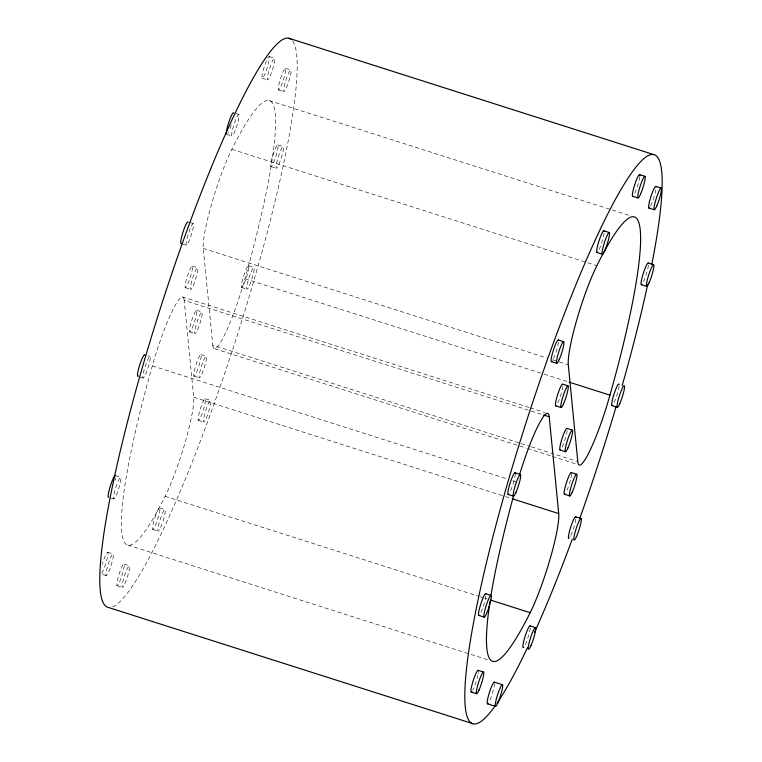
<?xml version="1.0" encoding="UTF-8"?>
<svg xmlns="http://www.w3.org/2000/svg" width="762" height="762" viewBox="0 0 762 762"><rect width="100%" height="100%" fill="white"/><g stroke="black" fill="none" stroke-linecap="round" stroke-linejoin="round"><path stroke-width="0.57" stroke-dasharray="3.81 2.86" d="M184.204 300.39A60.341 8.23 -72.3 0 0 172.374 310.791A60.341 8.23 -72.3 0 0 152.343 365.836L150.447 372.551A233.182 31.804 -72.3 0 0 163.001 500.567L165.135 496.3A60.341 8.23 -72.3 0 0 185.242 442.046A60.341 8.23 -72.3 0 0 193.7 397.183L184.204 300.39L542.42 414.614M212.779 345.224A60.341 8.23 -72.3 0 0 224.78 334.48A60.341 8.23 -72.3 0 0 244.926 278.759L246.536 273.053A233.182 31.804 -72.3 0 0 233.982 145.047L231.848 149.304A60.341 8.23 -72.3 0 0 211.741 203.559A60.341 8.23 -72.3 0 0 203.283 248.422L212.779 345.224L519.979 443.179M269.167 56.483L274.539 58.198M285.407 68.275L290.779 69.99M262.28 78.162L267.653 79.877M278.521 89.954L283.883 91.669M269.11 100.584L629.593 215.532M235.734 113.443L238.963 114.471A11.373 1.553 -72.3 0 1 234.686 131.731A11.373 1.553 -72.3 0 1 232.572 129.53A11.373 1.553 -72.3 0 1 238.963 114.471M277.844 144.904L283.207 146.618M226.485 134.303L231.848 136.017M231.848 149.304L596.865 265.7M270.948 166.583L276.32 168.297M190.09 222.533L193.31 223.561A11.373 1.553 -72.3 0 1 189.3 240.392A11.373 1.553 -72.3 0 1 186.861 239.201A11.373 1.553 -72.3 0 1 193.31 223.561M203.283 248.422L546.764 357.95M552.431 359.759L558.098 361.569M559.232 361.931L568.3 364.817M182.042 243.84L186.338 245.212M248.498 265.833L253.86 267.548M244.926 278.759L543.058 373.828M544.192 374.19L569.128 382.143M192.234 266.043L197.606 267.757M241.611 287.522L246.974 289.227M185.347 287.722L190.71 289.436M182.309 296.894L529.19 407.499M530.323 407.861L545.059 412.566M196.567 310.248L201.94 311.963M189.681 331.937L195.043 333.642M521.113 443.541L530.181 446.427M531.314 446.789L577.796 461.61M214.703 348.72L526.437 448.123M527.571 448.485L551.374 456.067M552.507 456.428L576.31 464.02M200.901 354.463L206.273 356.168M147.866 355.692L150.009 356.378M194.015 376.142L199.377 377.857M152.343 365.836L507.159 478.974M512.826 480.784L516.226 481.86M139.894 377.028L143.123 378.057M205.235 398.669L210.607 400.383M193.7 397.183L504.301 496.224M505.435 496.586L511.102 498.396M198.349 420.348L203.721 422.062M115.3 475.602L120.663 477.307M165.135 496.3L479.146 596.427M480.279 596.789L483.68 597.875M484.813 598.237L487.08 598.961M159.658 507.816L165.021 509.521M110.557 497.967L113.776 498.986M152.771 529.495L158.134 531.2M127.873 545.03L488.356 659.978M107.728 552.221L113.1 553.936M123.968 564.013L129.33 565.728M106.204 575.615L100.841 573.91A11.373 1.553 -72.3 0 0 105.966 562.889A11.373 1.553 -72.3 0 0 107.556 552.24A11.373 1.553 -72.3 0 0 102.26 564.375M117.072 585.702L122.444 587.407M292.541 40.881A298.58 40.719 -72.3 0 1 237.944 333.099A298.58 40.719 -72.3 0 1 112.69 606.876M619.106 386.239A11.373 1.553 -72.3 0 1 613.534 403.784M575.843 519.074A11.373 1.553 -72.3 0 1 570.805 535.562M570.271 536.619A11.373 1.553 -72.3 0 1 569.795 537.448M530.266 628.221A11.373 1.553 -72.3 0 1 524.694 645.757M639.785 176.889A11.373 1.553 -72.3 0 1 634.203 194.434M655.844 189.833A11.373 1.553 -72.3 0 1 650.443 206.226M494.652 683.485A11.373 1.553 -72.3 0 1 489.004 701.964M478.336 672.627A11.373 1.553 -72.3 0 1 478.165 673.779M477.907 675.113A11.373 1.553 -72.3 0 1 472.764 690.172M485.908 596.008A11.373 1.553 -72.3 0 1 479.85 614.382M515.331 474.126A11.373 1.553 -72.3 0 1 509.673 492.614M558.508 342.243A11.373 1.553 -72.3 0 1 552.936 359.778M562.842 386.448A11.373 1.553 -72.3 0 1 557.27 403.984M115.519 477.898A11.373 1.553 -72.3 0 1 115.091 480.384M648.452 265.309A11.373 1.553 -72.3 0 1 642.88 282.854M567.176 430.654A11.373 1.553 -72.3 0 1 561.604 448.199M571.595 473.926A11.373 1.553 -72.3 0 1 565.937 492.404M604.095 233.096A11.373 1.553 -72.3 0 1 598.513 250.641M231.257 124.797A11.373 1.553 -72.3 0 1 229.505 129.55M228.381 132.045A11.373 1.553 -72.3 0 1 227.876 132.988M267.633 58.322A11.373 1.553 -72.3 0 1 267.748 66.018A11.373 1.553 -72.3 0 1 261.985 77.514A11.373 1.553 -72.3 0 1 267.1 59.388M197.491 329.927A11.373 1.553 -72.3 0 0 202.13 312.163A11.373 1.553 -72.3 0 0 195.853 326.327A11.373 1.553 -72.3 0 0 197.491 329.927M200.797 416.633A11.373 1.553 -72.3 0 0 205.435 398.869A11.373 1.553 -72.3 0 0 199.158 413.033A11.373 1.553 -72.3 0 0 200.797 416.633M206.159 418.348A11.373 1.553 -72.3 0 0 210.798 400.574A11.373 1.553 -72.3 0 0 204.521 414.738A11.373 1.553 -72.3 0 0 206.159 418.348M196.463 372.428A11.373 1.553 -72.3 0 0 201.092 354.654A11.373 1.553 -72.3 0 0 194.824 368.818A11.373 1.553 -72.3 0 0 196.463 372.428M201.825 374.142A11.373 1.553 -72.3 0 0 206.464 356.368A11.373 1.553 -72.3 0 0 200.187 370.532A11.373 1.553 -72.3 0 0 201.825 374.142M244.05 283.807A11.373 1.553 -72.3 0 0 248.688 266.033A11.373 1.553 -72.3 0 0 242.411 280.197A11.373 1.553 -72.3 0 0 244.05 283.807M249.422 285.512A11.373 1.553 -72.3 0 0 254.06 267.748A11.373 1.553 -72.3 0 0 247.783 281.911A11.373 1.553 -72.3 0 0 249.422 285.512M145.561 374.342A11.373 1.553 -72.3 0 0 150.2 356.568A11.373 1.553 -72.3 0 0 143.923 370.732A11.373 1.553 -72.3 0 0 145.561 374.342M270.091 76.162A11.373 1.553 -72.3 0 0 274.73 58.388A11.373 1.553 -72.3 0 0 268.453 72.561A11.373 1.553 -72.3 0 0 270.091 76.162M286.331 87.954A11.373 1.553 -72.3 0 0 290.97 70.18A11.373 1.553 -72.3 0 0 284.693 84.344A11.373 1.553 -72.3 0 0 286.331 87.954M193.157 285.721A11.373 1.553 -72.3 0 0 197.796 267.948A11.373 1.553 -72.3 0 0 191.519 282.111A11.373 1.553 -72.3 0 0 193.157 285.721M116.224 495.281A11.373 1.553 -72.3 0 0 120.853 477.507A11.373 1.553 -72.3 0 0 114.586 491.671A11.373 1.553 -72.3 0 0 116.224 495.281M108.652 571.9A11.373 1.553 -72.3 0 0 113.29 554.136A11.373 1.553 -72.3 0 0 107.013 568.3A11.373 1.553 -72.3 0 0 108.652 571.9M124.892 583.692A11.373 1.553 -72.3 0 0 129.53 565.928A11.373 1.553 -72.3 0 0 123.254 580.092A11.373 1.553 -72.3 0 0 124.892 583.692M160.582 527.495A11.373 1.553 -72.3 0 0 165.221 509.721A11.373 1.553 -72.3 0 0 158.944 523.885A11.373 1.553 -72.3 0 0 160.582 527.495M278.768 164.582A11.373 1.553 -72.3 0 0 283.397 146.809A11.373 1.553 -72.3 0 0 277.13 160.972A11.373 1.553 -72.3 0 0 278.768 164.582M119.52 581.987A11.373 1.553 -72.3 0 0 124.158 564.213A11.373 1.553 -72.3 0 0 117.881 578.377A11.373 1.553 -72.3 0 0 119.52 581.987M155.21 525.78A11.373 1.553 -72.3 0 0 159.849 508.006A11.373 1.553 -72.3 0 0 153.572 522.17A11.373 1.553 -72.3 0 0 155.21 525.78M192.129 328.222A11.373 1.553 -72.3 0 0 196.758 310.448A11.373 1.553 -72.3 0 0 190.49 324.612A11.373 1.553 -72.3 0 0 192.129 328.222M187.785 284.007A11.373 1.553 -72.3 0 0 192.424 266.233A11.373 1.553 -72.3 0 0 186.147 280.397A11.373 1.553 -72.3 0 0 187.785 284.007M280.968 86.249A11.373 1.553 -72.3 0 0 285.598 68.475A11.373 1.553 -72.3 0 0 279.33 82.639A11.373 1.553 -72.3 0 0 280.968 86.249M273.396 162.868A11.373 1.553 -72.3 0 0 278.035 145.104A11.373 1.553 -72.3 0 0 271.758 159.268A11.373 1.553 -72.3 0 0 273.396 162.868"/><path stroke-width="1.14" d="M609.943 395.154L611.553 389.449A233.182 31.804 -72.3 0 0 598.999 261.433L596.865 265.7A60.341 8.23 -72.3 0 0 576.758 319.954A60.341 8.23 -72.3 0 0 568.3 364.817L577.796 461.61A60.341 8.23 -72.3 0 0 589.798 450.866A60.341 8.23 -72.3 0 0 609.943 395.154L569.128 382.143M543.554 414.976L549.221 416.776L558.717 513.578A60.341 8.23 -72.3 0 1 550.259 558.441A60.341 8.23 -72.3 0 1 530.152 612.696L528.018 616.953A233.182 31.804 -72.3 0 1 490.052 601.256M288.912 38.252L653.929 154.638M639.556 174.593L644.928 176.298M655.796 186.385L661.159 188.09M632.67 196.272L638.032 197.987M648.9 208.064L654.272 209.779M603.866 230.8L609.229 232.505M648.224 263.014L653.596 264.719M596.979 252.479L602.342 254.184M641.337 284.693L646.7 286.398M558.279 339.938L563.651 341.652M551.393 361.617L556.765 363.331M562.623 384.143L567.985 385.858M611.991 405.622L617.363 407.337M555.727 405.832L561.099 407.537M566.957 428.358L572.319 430.063M560.06 450.037L565.433 451.752M571.29 472.564L576.653 474.278M515.026 472.773L520.389 474.478M564.394 494.243L569.766 495.957M508.14 494.452L513.502 496.167M575.624 516.779L580.987 518.484M512.235 498.758L558.717 513.578M485.68 593.703L491.052 595.417M490.48 600.046L530.152 612.696M530.038 625.916L535.41 627.631M478.793 615.382L484.156 617.096M478.117 670.331L483.479 672.046M494.348 682.123L502.406 684.686M471.221 692.01L476.593 693.725M487.461 703.802L495.51 706.374M473.088 723.748L108.071 607.362A298.58 40.719 -72.3 0 1 161.42 305.057A298.58 40.719 -72.3 0 1 290.855 39.176M495.062 706.031A298.58 40.719 -72.3 0 1 485.899 565.033A298.58 40.719 -72.3 0 1 616.268 197.796A298.58 40.719 -72.3 0 1 651.777 264.566M647.614 284.798A298.58 40.719 -72.3 0 1 622.192 385.591M616.001 406.965A298.58 40.719 -72.3 0 1 579.787 518.398M572.3 539.077A298.58 40.719 -72.3 0 1 534.562 632.327M527.466 647.69A298.58 40.719 -72.3 0 1 496.948 703.336M612.629 405.213A11.373 1.553 -72.3 0 1 613.934 394.392A11.373 1.553 -72.3 0 1 619.173 384.591M569.014 538.382A11.373 1.553 -72.3 0 1 570.948 526.371A11.373 1.553 -72.3 0 1 575.92 517.427M523.789 647.186A11.373 1.553 -72.3 0 1 525.094 636.365A11.373 1.553 -72.3 0 1 530.333 626.564M490.899 595.894A233.182 31.804 -72.3 0 1 513.598 495.729M488.09 703.393A11.373 1.553 -72.3 0 1 489.137 693.42A11.373 1.553 -72.3 0 1 494.548 682.314M138.389 375.933A11.373 1.553 -72.3 0 1 139.694 365.112A11.373 1.553 -72.3 0 1 144.932 355.321M632.946 196.196A11.373 1.553 -72.3 0 1 635.165 183.347A11.373 1.553 -72.3 0 1 639.861 175.955M649.538 207.655A11.373 1.553 -72.3 0 1 650.843 196.834A11.373 1.553 -72.3 0 1 656.092 187.033M471.859 691.601A11.373 1.553 -72.3 0 1 473.164 680.78A11.373 1.553 -72.3 0 1 478.412 670.979M479.069 615.315A11.373 1.553 -72.3 0 1 480.736 604.152A11.373 1.553 -72.3 0 1 485.87 593.893M508.768 494.043A11.373 1.553 -72.3 0 1 510.073 483.222A11.373 1.553 -72.3 0 1 515.322 473.421M552.031 361.207A11.373 1.553 -72.3 0 1 553.069 351.234A11.373 1.553 -72.3 0 1 558.479 340.128M556.003 405.755A11.373 1.553 -72.3 0 1 557.67 394.592A11.373 1.553 -72.3 0 1 562.813 384.343M108.68 497.205A11.373 1.553 -72.3 0 1 110.347 486.042A11.373 1.553 -72.3 0 1 115.491 475.793M641.966 284.283A11.373 1.553 -72.3 0 1 643.014 274.31A11.373 1.553 -72.3 0 1 648.414 263.204M560.337 449.961A11.373 1.553 -72.3 0 1 562.004 438.807A11.373 1.553 -72.3 0 1 567.147 428.549M565.033 493.833A11.373 1.553 -72.3 0 1 566.071 483.86A11.373 1.553 -72.3 0 1 571.481 472.764M597.608 252.07A11.373 1.553 -72.3 0 1 598.913 241.24A11.373 1.553 -72.3 0 1 604.161 231.448M226.333 133.979A11.373 1.553 -72.3 0 1 229.391 120.596A11.373 1.553 -72.3 0 1 233.734 113.09M181.232 243.469A11.373 1.553 -72.3 0 1 183.042 231.981A11.373 1.553 -72.3 0 1 188.119 222.085M519.313 475.517A60.341 8.23 -72.3 0 1 549.221 416.776M619.801 403.622A11.373 1.553 -72.3 0 0 624.44 385.848A11.373 1.553 -72.3 0 0 618.163 400.012A11.373 1.553 -72.3 0 0 619.801 403.622M576.548 536.458A11.373 1.553 -72.3 0 0 581.187 518.684A11.373 1.553 -72.3 0 0 574.91 532.848A11.373 1.553 -72.3 0 0 576.548 536.458M530.962 645.595A11.373 1.553 -72.3 0 0 535.6 627.821A11.373 1.553 -72.3 0 0 529.323 641.985A11.373 1.553 -72.3 0 0 530.962 645.595M497.957 702.659A11.373 1.553 -72.3 0 0 502.596 684.886A11.373 1.553 -72.3 0 0 496.319 699.049A11.373 1.553 -72.3 0 0 497.957 702.659M640.48 194.272A11.373 1.553 -72.3 0 0 645.119 176.498A11.373 1.553 -72.3 0 0 638.842 190.662A11.373 1.553 -72.3 0 0 640.48 194.272M656.72 206.064A11.373 1.553 -72.3 0 0 661.349 188.29A11.373 1.553 -72.3 0 0 655.082 202.454A11.373 1.553 -72.3 0 0 656.72 206.064M479.041 690.01A11.373 1.553 -72.3 0 0 483.67 672.236A11.373 1.553 -72.3 0 0 477.403 686.4A11.373 1.553 -72.3 0 0 479.041 690.01M486.604 613.381A11.373 1.553 -72.3 0 0 491.242 595.608A11.373 1.553 -72.3 0 0 484.965 609.771A11.373 1.553 -72.3 0 0 486.604 613.381M515.95 492.452A11.373 1.553 -72.3 0 0 520.589 474.678A11.373 1.553 -72.3 0 0 514.312 488.842A11.373 1.553 -72.3 0 0 515.95 492.452M559.203 359.616A11.373 1.553 -72.3 0 0 563.842 341.843A11.373 1.553 -72.3 0 0 557.565 356.006A11.373 1.553 -72.3 0 0 559.203 359.616M563.537 403.822A11.373 1.553 -72.3 0 0 568.176 386.058A11.373 1.553 -72.3 0 0 561.908 400.221A11.373 1.553 -72.3 0 0 563.537 403.822M649.148 282.692A11.373 1.553 -72.3 0 0 653.786 264.919A11.373 1.553 -72.3 0 0 647.51 279.082A11.373 1.553 -72.3 0 0 649.148 282.692M567.881 448.037A11.373 1.553 -72.3 0 0 572.51 430.263A11.373 1.553 -72.3 0 0 566.242 444.427A11.373 1.553 -72.3 0 0 567.881 448.037M572.214 492.242A11.373 1.553 -72.3 0 0 576.853 474.469A11.373 1.553 -72.3 0 0 570.576 488.632A11.373 1.553 -72.3 0 0 572.214 492.242M604.79 250.479A11.373 1.553 -72.3 0 0 609.429 232.705A11.373 1.553 -72.3 0 0 603.152 246.869A11.373 1.553 -72.3 0 0 604.79 250.479"/></g></svg>
